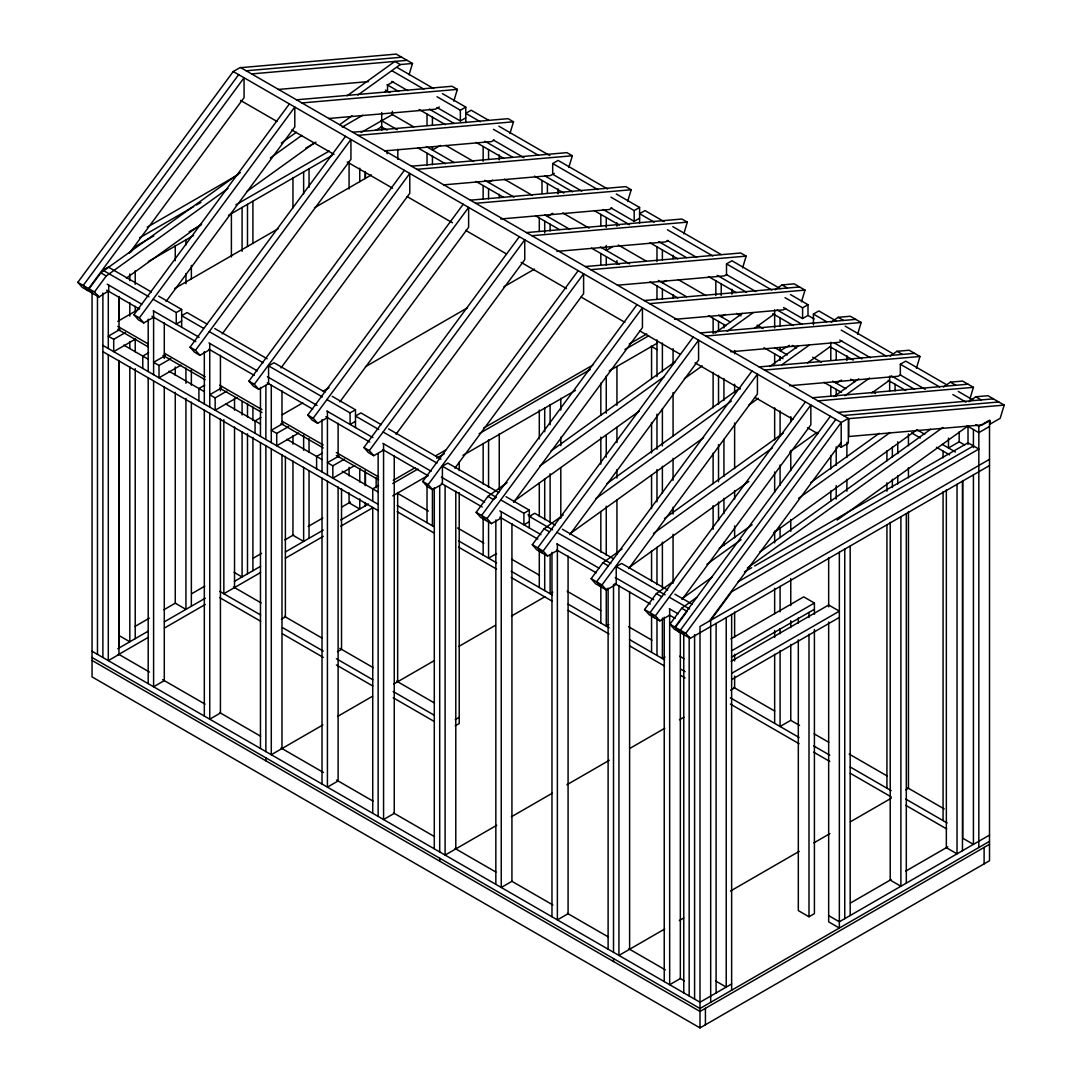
<?xml version="1.0" encoding="UTF-8"?>
<svg xmlns="http://www.w3.org/2000/svg" width="1082" height="1082" viewBox="0 0 1082 1082"><rect width="100%" height="100%" fill="white"/><g stroke="black" fill="none" stroke-linecap="round" stroke-linejoin="round"><path stroke-width="1.5" d="M409.05 74.82L412.485 63.473L396.242 54.1L240.799 67.652M453.804 101.126L457.361 89.387L451.951 86.262L296.509 99.814M509.947 133.532L513.504 121.793L508.094 118.668L352.651 132.234M568.78 167.507L572.351 155.767L566.927 152.643L411.485 166.195M627.628 201.482L631.185 189.742L625.775 186.618L470.332 200.17M683.77 233.888L687.327 222.148L681.903 219.024L526.461 232.589M742.604 267.863L746.161 256.123L740.751 252.999L585.308 266.551M801.451 301.837L805.008 290.098L794.188 283.849L781.988 284.918L775.145 289.827M857.593 334.243L861.15 322.504L850.317 316.255L838.117 317.324L831.287 322.233M916.427 368.218L919.984 356.478L909.164 350.23L896.964 351.298L890.134 356.208M969.864 399.069L973.421 387.329L962.588 381.08L950.402 382.135L943.558 387.058M968.917 401.706L975.761 396.783L987.947 395.714L1004.191 405.101L1000.187 418.301L989.949 424.212L989.949 420.479L982.321 424.874L848.748 436.519L848.748 418.653L240.366 67.409L233.252 71.52L77.809 282.334L82.259 287.379L93.079 293.641M238.662 74.644L83.219 285.459L87.669 290.503M108.727 285.093L108.727 290.788L98.922 297.009L93.512 293.885L88.629 288.583L244.072 77.769L244.072 97.623L129.326 253.256M240.326 172.552L100.829 272.867L89.062 288.826L94.472 291.951L98.922 297.009M94.472 291.951L106.239 275.991L227.964 188.457M130.854 252.12L134.695 246.912L153.698 235.944M153.603 317.256L143.811 322.923L138.388 319.799L133.938 314.74L289.381 103.926M143.811 322.923L139.362 317.865L294.804 107.05L294.804 126.905L166.073 301.486M209.746 349.675L199.94 355.329L194.53 352.205L190.08 347.146L345.523 136.346M199.94 355.329L195.49 350.284L350.933 139.47L350.933 159.311L222.202 333.892M324.938 392.157L274.003 362.74L268.579 365.878L268.579 383.65L258.787 389.304L253.377 386.179L248.928 381.121L404.37 170.307M258.787 389.304L254.338 384.245L409.78 173.445L409.78 193.286L281.05 367.866M327.427 417.611L317.635 423.278L312.211 420.154L307.761 415.096L463.204 204.282M317.635 423.278L313.185 418.22L468.628 207.406L468.628 227.261L339.897 401.841M383.569 450.031L373.763 455.684L368.353 452.56L363.904 447.502L519.346 236.701M373.763 455.684L369.314 450.639L524.756 239.825L524.756 259.666L396.026 434.247M498.761 492.513L447.826 463.096L442.403 466.234L442.403 484.006L432.611 489.659L427.201 486.535L422.737 481.476L578.18 270.662M432.611 489.659L428.161 484.601L583.604 273.8L583.604 293.641L454.873 468.222M501.25 517.967L491.458 523.634L480.624 517.372L476.175 512.327L487.941 496.368L507.093 482.599M637.028 304.637L481.585 515.451L486.034 520.51M491.458 523.634L486.995 518.576L642.438 307.761L642.438 327.616L513.72 502.197M557.379 550.386L547.587 556.04L536.753 549.791L532.303 544.733L544.084 528.773L563.222 515.005M693.17 337.057L537.727 547.857L542.177 552.916M547.587 556.04L543.137 550.995L698.58 340.181L698.58 360.022L569.849 534.603M667.689 590.042L621.636 563.452L616.226 566.576L616.226 584.361L606.434 590.015L595.6 583.766L591.151 578.708L602.917 562.748L622.069 548.98M752.004 371.018L596.561 581.832L601.01 586.89M606.434 590.015L601.984 584.956L757.427 374.156L757.427 393.997L628.696 568.577M669.663 615.198L659.858 620.865L649.038 614.603L644.574 609.558L656.355 593.599L674.127 580.818M805.441 401.868L649.998 612.683L654.448 617.727M659.858 620.865L655.408 615.807L810.851 404.993L810.851 424.847L682.12 599.414M989.516 465.571L690.208 638.38L674.397 629.251L669.947 624.206L681.714 608.233L696.754 597.426M830.367 416.272L674.925 627.073L679.374 632.131M835.791 419.397L680.348 630.211L684.798 635.256M690.208 638.38L685.758 633.335L841.201 422.521L848.329 418.409L848.329 443.079L841.201 447.191L838.279 445.513M709.481 621L841.201 442.362M281.361 143.04L296.4 132.234M347.011 95.838L394.876 61.417L400.286 64.541L412.485 63.473M270.365 157.972L301.824 135.358M357.899 95.027L400.286 64.541M126.405 278.074L201.604 224.001M246.723 191.555L315.092 142.391M339.694 124.687L352.002 115.842M384.813 92.241L387.545 90.279L387.545 85.018L393.158 81.786M550.86 451.126L675.317 361.631M714.972 333.107L742.32 313.428M496.097 497.531L493.351 499.492L487.941 496.368M539.85 466.058L664.307 376.55M727.226 331.308L753.207 312.63M513.517 501.575L639.3 411.119M684.419 378.673L702.191 365.892M754.154 328.522L774.658 313.78L774.658 309.831M606.988 483.532L739.655 388.14M769.735 366.5L798.462 345.848M595.993 498.464L731.391 401.097M781.988 364.702L809.35 345.036M569.646 533.981L703.638 437.628M748.758 405.182L758.333 398.298M807.551 362.903L830.8 346.186L830.8 342.237M664.47 518.494L783.449 432.922M834.06 396.539L858.675 378.835M653.474 533.426L772.453 447.853M844.934 395.728L869.563 378.024M629.859 566.968L748.812 481.436M789.833 451.938L817.181 432.273M871.862 392.942L889.647 380.161L889.647 376.211M719.26 548.358L752.085 524.756M810.891 482.464L879.274 433.287M706.898 564.263L741.089 539.675M798.53 498.369L890.161 432.475M681.917 598.806L711.997 577.166M773.535 532.926L917.09 429.689M759.672 552.185L930.628 429.243M747.297 568.091L942.882 427.444M837.17 520.036L968.431 425.645M147.247 227.152L237.878 174.838M139.51 237.878L193.583 206.648M196.518 204.971L200.9 202.429M305.706 148.18L315.93 142.269M342.25 127.081L362.713 115.26M189.201 231.724L201.009 225.07M235.835 204.796L329.253 151.034M361.172 132.45L392.401 114.584L392.401 111.297M148.396 261.533L193.583 235.457M228.545 215.264L332.025 155.524M375.738 130.286L381.567 126.919M439.306 106.969L435.491 109.174L328.63 118.493M437.02 96.744L460.364 110.229L465.774 107.104L465.774 122.564M437.02 107.497L460.364 120.968L465.774 117.843M117.803 321.313L139.659 308.695M174.635 288.502L278.101 228.775M314.537 207.73L371.369 174.919M119.994 329.428L108.295 336.177L113.705 339.315L125.404 332.553M440.442 145.407L432.435 150.033L432.435 146.746M153.238 299.281L176.258 312.563L181.668 309.438L181.668 327.21M135.642 338.991L113.705 351.65L113.705 339.315M494.163 140.105L491.62 141.58L384.773 150.898M181.668 320.962L176.258 324.086L176.258 312.563M148.626 352.718L142.77 356.086L142.77 368.435M165.303 355.586L153.603 362.335L159.013 365.473L170.713 358.71M488.564 182.439L492.58 180.126M180.951 365.148L159.013 377.807L159.013 365.473M581.791 191.081L552.686 174.27L552.686 163.531L558.096 160.406L607.584 188.971M554.282 173.35L550.467 175.555L443.62 184.873M204.755 385.124L198.912 388.506L198.912 400.84M221.431 387.992L209.746 394.754L215.156 397.878L226.855 391.129M547.411 216.414L552.753 213.33M237.093 397.554L215.156 410.213L215.156 397.878M611.857 208.055L609.315 209.529L500.79 218.983M260.897 417.53L255.054 420.912L255.054 433.246M610.897 197.14L634.174 210.584L639.597 207.46L639.597 222.919M282.388 414.663L302.798 402.883M323.193 391.102L329.023 387.735M365.459 366.703L467.465 307.815M503.901 286.784L534.508 269.107M282.984 423.535L271.284 430.284L276.708 433.409L288.407 426.66M610.897 207.879L634.174 221.323L639.597 218.199M612.939 246.534L606.258 250.388L606.258 245.465M298.632 433.084L276.708 445.757L276.708 433.409M326.791 399.474L350.081 412.918L355.491 409.794L355.491 427.566M667.986 240.461L665.444 241.935L556.919 251.403M355.491 421.317L350.081 424.442L350.081 412.918M322.45 453.074L316.593 456.442L316.593 468.79M339.126 455.941L327.427 462.69L332.837 465.828L344.536 459.066M662.387 282.794L666.404 280.481M354.774 465.503L332.837 478.163L332.837 465.828M755.763 291.518L726.509 274.625L726.509 263.886L731.919 260.762L780.203 288.637M726.833 274.436L724.291 275.91L617.443 285.229M378.578 485.48L372.735 488.861L372.735 501.196M134.804 626.559L149.37 618.147M163.95 609.734L175.609 602.999M191.636 593.748L204.755 586.173M252.836 558.407L261.587 553.362M284.904 539.904L293.641 534.846M308.221 526.434L322.788 518.021M341.736 507.079L350.473 502.034M393.212 480.327L415.069 467.708M435.464 455.928L445.662 450.031M483.559 428.161L592.855 365.053M629.291 344.022L646.779 333.932M392.766 483.532L417.977 468.979M436.641 458.213L444.215 453.845M479.191 433.652L590.163 369.571M624.923 349.513L648.659 335.812M117.803 648.713L148.396 631.049M164.437 621.785L205.228 598.238M234.375 581.399L260.613 566.265M285.391 551.955L323.275 530.085M340.762 519.982L368.448 503.996M392.766 495.881L427.863 475.62M462.961 455.36L575.543 390.359M609.18 370.937L657.423 343.075M117.803 654.962L148.396 637.298M164.437 628.047L205.228 604.486M260.613 572.513L223.839 593.734L223.839 419.694M285.391 558.204L323.275 536.334M340.762 526.231L372.83 507.728M721.234 316.769L725.238 314.456M785.681 308.411L783.138 309.885L674.613 319.339M785.032 297.672L802.587 307.815L807.997 304.691L807.997 315.43L802.587 318.554L783.571 307.572M281.388 619.256L285.391 616.929L285.391 456.415M813.421 324.803L813.421 314.064L818.831 310.94L836.386 321.07M789.427 345.347L780.081 350.744L780.081 347.457M500.614 499.83L523.904 513.274L529.314 510.149L529.314 527.921M841.81 340.816L839.267 342.291L730.742 351.758M529.314 521.673L523.904 524.797L523.904 513.274M496.584 553.578L488.564 558.204L488.564 521.024M337.53 651.662L341.533 649.349L341.533 488.821M836.21 383.15L841.553 380.066M925.137 389.304L900.332 374.981L900.332 364.242L905.742 361.118L946.588 384.705M900.657 374.791L898.114 376.265L789.589 385.719M322.896 724.926L271.284 754.722L271.284 448.881M337.53 716.473L372.614 696.213M393.659 684.067L434.031 660.764M458.89 646.414L495.434 625.301M511.529 616.023L545.152 596.601M552.794 592.192L550.116 593.734L550.116 554.877M608.923 624.612L606.258 626.153L606.258 588.973M455.211 719.611L459.214 717.285M455.211 725.86L459.214 723.547L459.214 492.553M975.91 424.712L978.831 426.403L989.516 420.222L989.516 860.745L700 1027.9L92.051 676.899L92.051 291.856M989.516 426.484L978.831 432.651L967.146 425.902M744.375 571.905L751.679 567.685M754.6 565.994L968.011 442.795L978.831 449.044L731.811 591.651L710.685 620.297L710.685 1002.311M738.086 581.778L973.421 445.919M989.516 459.323L700 626.478L700 1027.9M665.065 657.017L662.387 658.559L662.387 618.065M730.945 638.88L803.723 596.858L814.408 603.026L814.408 614.333M731.446 650.931L814.408 603.026M731.446 657.18L814.408 609.288M731.134 661.305L828.663 605L839.348 611.168L731.635 673.356M731.635 679.618L839.348 617.43M496.719 825.282L445.108 855.078L445.108 485.561M511.34 816.829L552.293 793.201M566.914 784.761L609.315 760.281M629.778 748.46L664.875 728.2M679.496 719.76L683.878 717.217M730.621 690.235L734.624 687.922L734.624 676.115M552.861 904.944L511.935 881.316L501.25 887.483L501.25 511.718M799.53 725.4L790.766 720.341L780.081 726.509L780.081 650.58M664.7 929.005L618.931 955.433L618.931 585.917M679.32 920.566L683.702 918.036M730.499 891.027L799.219 851.345M813.84 842.905L829.921 833.613M850.398 821.793L891.338 798.164M905.783 789.819L908.447 788.278L908.447 511.57M798.313 639.868L798.313 910.598L808.998 916.765L814.408 913.641L814.408 629.453M850.452 903.037L891.135 879.544M905.675 871.159L947.805 846.827M731.635 983.971L700 1002.23L92.051 651.242M989.516 835.088L839.348 921.783L828.663 915.615M989.516 841.336L700 1008.492L92.051 657.491M989.516 844.298L700 1011.454L92.051 660.453M246.209 70.776L401.652 57.224M251.633 73.901L407.075 60.349M278.345 89.454L368.502 81.583M301.919 102.939L457.361 89.387M358.061 135.358L513.504 121.793M416.908 169.333L572.351 155.767M475.742 203.294L631.185 189.742M531.884 235.714L687.327 222.148M590.718 269.689L746.161 256.123M644.155 300.525L799.598 286.973M649.565 303.65L805.008 290.098M700.284 332.945L855.727 319.379M705.707 336.069L861.15 322.504M759.131 366.906L914.574 353.354M764.541 370.044L919.984 356.478M812.568 397.757L968.011 384.205M817.978 400.881L973.421 387.329M837.928 412.404L993.371 398.852M843.338 415.529L998.781 401.977M848.748 418.653L1004.191 405.101M781.988 284.918L787.398 288.042M838.117 317.324L843.541 320.448M896.964 351.298L902.374 354.423M950.402 382.135L955.812 385.273M975.761 396.783L981.171 399.907M397.202 67.517L433.679 88.575M442.43 93.62L465.774 107.104M488.645 120.305L471.184 110.229L465.774 113.353L480.327 121.752M498.843 126.188L549.778 155.592M616.307 194.016L639.597 207.46M664.023 221.567L645.007 210.584L639.597 213.709L654.231 222.162M672.815 226.638L721.085 254.513M790.442 294.547L807.997 304.691M845.164 326.142L893.448 354.017M958.26 391.441L972.853 399.867M391.792 70.641L423.887 89.17M493.419 129.313L538.538 155.362M552.686 163.531L597.791 189.58M667.391 229.763L712.754 255.947M726.509 263.886L771.858 290.071M813.421 314.064L826.58 321.665M841.214 330.118L886.577 356.303M900.332 364.242L939.717 386.991M952.85 394.565L965.983 402.152M808.308 315.606L814.151 318.974M391.792 81.38L407.833 90.645M493.419 140.065L523.986 157.702M667.391 240.502L696.659 257.394M839.754 340.019L870.483 357.75M386.964 84.68L398.649 91.429M429.338 109.147L454.183 123.497M484.871 141.215L512.638 157.242M544.787 175.798L572.554 191.839M603.242 209.556L629.548 224.745M658.776 241.611L686.543 257.651M717.244 275.369L746.472 292.235M777.16 309.966L802.005 324.302M834.154 342.859L861.921 358.899M891.149 375.765L914.533 389.277M385.49 90.09L389.885 92.619M419.113 109.498L445.419 124.687M476.107 142.405L503.874 158.432M534.562 176.15L563.79 193.029M594.478 210.747L619.323 225.083M650.012 242.801L677.778 258.841M708.467 276.559L736.233 292.586M772.778 313.685L793.228 325.493M829.772 346.592L853.157 360.09M888.227 380.337L905.756 390.467M391.792 114.232L413.716 126.892M445.865 145.448L473.632 161.475M504.334 179.206L532.101 195.233M562.789 212.951L589.095 228.14M618.322 245.019L646.089 261.046M678.238 279.602L706.005 295.643M736.693 313.361L741.075 315.89M757.157 325.168L762.999 328.549M792.227 345.415L796.609 347.944M812.69 357.236L821.454 362.294M850.682 379.173L855.064 381.703M872.606 391.819L875.527 393.51M958.828 441.605L964.671 444.986M381.107 120.4L397.189 129.678M426.416 146.557L454.183 162.584M484.871 180.302L514.099 197.181M544.706 214.845L569.632 229.249M600.321 246.966L629.548 263.832M658.329 280.454L686.543 296.738M718.529 315.2L730.391 322.057M774.658 347.62L787.385 354.964M832.694 381.121L845.84 388.708M917.455 430.054L924.758 434.274M942.3 444.404L955.447 451.992M381.107 126.648L387.126 130.124M417.652 147.747L445.419 163.774M476.107 181.492L503.874 197.533M536.023 216.089L559.408 229.587M591.556 248.157L619.323 264.184M650.012 281.902L677.778 297.929M708.467 315.646L726.008 325.777M764 347.714L783.003 358.683M823.916 382.311L841.458 392.428M911.612 432.935L920.376 437.994M936.457 447.272L949.604 454.873M233.252 71.52L841.201 422.521L841.201 447.191M240.556 100.423L277.087 121.509M291.707 129.948L334.081 154.415M347.241 162.016L392.55 188.173M407.157 196.599L452.465 222.757M465.612 230.358L506.538 253.972M521.145 262.412L566.454 288.569M581.061 297.009L624.909 322.328M639.53 330.754L680.443 354.382M695.063 362.822L740.358 388.979M754.979 397.419L792.971 419.356M807.591 427.796L817.816 433.693M651.148 346.226L656.977 349.594M151.453 292.005L108.295 267.078L102.885 270.202L148.924 296.779M158.648 296.157L181.668 309.438M207.46 324.329L187.091 312.563L181.668 315.701L203.497 328.292M214.736 328.536L267.132 358.778M332.215 396.35L355.491 409.794M381.283 424.685L360.915 412.918L355.491 416.056L378.781 429.486M388.56 428.891L440.956 459.133M506.038 496.706L529.314 510.149M555.107 525.04L534.724 513.274L529.314 516.398L552.604 529.842M562.383 529.247L613.318 558.65M674.87 594.194L692.142 604.162M528.016 514.829L530.937 516.52M209.326 331.66L263.169 362.74M268.579 365.878L322.436 396.959M383.15 432.016L436.993 463.096M442.403 466.234L496.246 497.314M556.973 532.371L610.816 563.452M616.226 566.576L665.146 594.83M669.46 597.318L689.599 608.95M100.829 272.867L106.239 275.991M544.084 528.773L549.494 531.898M602.917 562.748L608.341 565.872M656.355 593.599L661.765 596.723M681.714 608.233L687.124 611.371L675.357 627.33L679.807 632.375M107.199 284.214L141.742 304.164M153.238 310.805L199.142 337.3M208.961 342.98L257.354 370.91M267.43 376.725L317.107 405.412M326.791 410.998L372.952 437.655M382.879 443.377L431.177 471.265M441.334 477.135L484.614 502.116M499.789 510.88L540.959 534.643M556.784 543.786L599.171 568.253M615.239 577.531L653.636 599.698M669.312 608.76L678.089 613.819M106.672 290.165L138.821 308.722M151.967 316.323L195.815 341.628M208.961 349.229L254.27 375.386M267.227 382.866L312.725 409.131M325.885 416.732L369.719 442.038M382.879 449.625L428.174 475.782M441.334 483.383L482.247 507.012M499.789 517.128L537.781 539.066M556.784 550.035L596.25 572.824M614.874 583.577L650.323 604.04M669.312 615.009L675.154 618.377M77.809 282.334L88.629 288.583M133.938 314.74L139.362 317.865M190.08 347.146L195.49 350.284M248.928 381.121L254.338 384.245M307.761 415.096L313.185 418.22M363.904 447.502L369.314 450.639M422.737 481.476L428.161 484.601M476.175 512.327L486.995 518.576M532.303 544.733L543.137 550.995M591.151 578.708L601.984 584.956M644.574 609.558L655.408 615.807M669.947 624.206L685.758 633.335M117.789 326.372L148.383 344.022M164.41 353.273L205.188 376.82M219.754 385.233L261.993 409.618M282.388 421.398L323.22 444.973M336.34 452.547L378.632 476.959M117.789 329.334L148.383 346.984M162.949 355.396L205.188 379.782M219.754 388.195L261.993 412.58M280.941 423.522L323.22 447.934M336.34 455.508L378.632 479.921M397.649 493.365L428.337 511.083M457.564 527.962L483.87 543.15M511.637 559.178L539.404 575.218M567.171 591.245L600.78 610.654M628.547 626.681L651.932 640.179M679.699 656.206L684.081 658.749M733.772 687.435L774.685 711.05M814.151 733.839L828.758 742.279M849.221 754.086L887.213 776.024M907.676 787.831L944.221 808.93M123.767 345.117L148.193 359.21M168.914 371.18L204.322 391.63M225.719 403.978L260.464 424.036M286.879 439.292L322.017 459.566M342.223 471.238L378.145 491.985M397.189 505.443L433.72 526.542M458.565 540.878L496.57 562.816M511.177 571.255L552.104 594.884M568.172 604.162L609.098 627.79M629.548 639.597L664.632 659.844M680.7 669.136L685.082 671.665M730.391 697.822L799.084 737.478M813.691 745.917L829.772 755.195M850.222 767.003L891.149 790.631M905.756 799.071L947.129 822.956M397.189 511.691L433.72 532.79M458.565 547.14L496.57 569.078M511.177 577.504L552.104 601.132M568.172 610.41L609.098 634.038M629.548 645.846L664.632 666.106M680.7 675.384L685.082 677.914M730.391 704.071L799.084 743.726M813.691 752.166L829.772 761.444M850.222 773.251L891.149 796.879M905.756 805.319L946.682 828.947M102.885 345.401L378.145 504.32M102.885 351.65L378.145 510.569M234.064 572.337L242.084 576.963L242.084 431.853M233.482 586.971L261.154 602.945M284.458 616.388L322.328 638.258M339.802 648.348L373.29 667.689M396.594 681.133L434.464 703.002M219.781 591.394L260.667 614.995M282.51 627.614L323.288 651.148M336.394 658.722L372.803 679.739M393.185 691.506L433.963 715.053M219.889 597.71L260.667 621.244M282.51 633.863L323.288 657.41M336.394 664.97L372.803 685.988M393.185 697.768L433.963 721.302M119.128 635.607L129.813 641.775L129.813 366.757M715.54 980.928L726.225 987.095L726.225 617.592M118.817 654.353L149.505 672.071M162.652 679.658L205.039 704.125M219.66 712.565L260.573 736.193M281.036 748L323.41 772.467M336.57 780.068L373.101 801.167M393.564 812.974L434.477 836.602M454.94 848.41L495.867 872.038M567.468 913.384L608.395 936.998M628.845 948.819L665.389 969.905M679.996 978.344L684.379 980.874M984.106 847.422L984.106 863.882M978.831 426.403L978.831 847.504M973.421 429.527L973.421 447.583M973.421 474.876L973.421 844.379L962.737 838.212L962.737 480.516M968.011 426.403L968.011 444.459M962.453 481.206L962.453 850.709M959.166 431.948L959.166 441.808L948.481 447.975L948.481 438.115M957.029 484.33L957.029 853.847L946.344 847.666L946.344 489.97M943.071 451.099L943.071 457.848M943.071 491.593L943.071 820.602M908.447 433.95L908.447 445.77M908.447 467.695L908.447 477.825M906.31 513.612L906.31 883.128M900.9 516.736L900.9 886.253L890.216 880.085L890.216 522.376M897.762 441.808L897.762 453.628M897.762 475.553L897.762 483.992M895.057 384.286L895.057 390.845M892.352 447.123L892.352 457.24M892.352 479.177L892.352 487.617M889.647 381.148L889.647 391.008M886.929 450.748L886.929 460.864M886.929 482.802L886.929 491.242M886.929 524.986L886.929 788.196M850.182 546.018L850.182 915.534M846.895 355.64L846.895 360.563M846.895 442.295L846.895 457.47M846.895 479.407L846.895 491.214M844.758 549.156L844.758 918.659M839.348 552.28L839.348 928.031L828.663 921.864L828.663 622.028M836.21 350.311L836.21 360.157M836.21 389.398L836.21 396.147M836.21 446.771L836.21 465.328M836.21 485.575L836.21 499.072M830.8 347.187L830.8 360.32M830.8 386.274L830.8 396.404M830.8 455.454L830.8 468.952M830.8 490.89L830.8 501.007M828.663 557.92L828.663 606.853M808.998 612.412L808.998 617.457M808.998 634.268L808.998 916.765M802.587 307.815L802.587 318.554M798.313 618.011L798.313 623.056M790.766 416.624L790.766 421.682M790.766 450.369L790.766 470.616M790.766 519.549L790.766 531.357M790.766 578.6L790.766 605.595M790.766 620.784L790.766 627.533M790.766 644.412L790.766 720.341M780.081 317.892L780.081 326.115M780.081 356.992L780.081 360.374M780.081 410.984L780.081 436.289M780.081 464.976L780.081 485.223M780.081 527.407L780.081 537.524M780.081 586.458L780.081 611.776M780.081 628.642L780.081 633.7M774.658 314.767L774.658 327.914M774.658 353.868L774.658 363.985M774.658 407.86L774.658 439.914M774.658 471.982L774.658 492.229M774.658 531.032L774.658 542.839M774.658 588.392L774.658 613.71M774.658 630.576L774.658 637.325M774.658 654.204L774.658 723.385M734.624 350.473L734.624 353.841M734.624 384.218L734.624 392.658M734.624 423.021L734.624 468.587M734.624 490.511L734.624 498.951M734.624 525.947L734.624 537.754M734.624 611.993L734.624 637.312M734.624 654.177L734.624 660.926M731.919 289.246L731.919 294.182M731.635 614.468L731.635 990.219M723.939 324.586L723.939 327.954M723.939 378.578L723.939 400.516M723.939 439.319L723.939 476.432M723.939 498.369L723.939 513.558M723.939 542.244L723.939 545.612M721.234 283.93L721.234 295.427M718.529 321.462L718.529 331.579M718.529 375.454L718.529 404.127M718.529 444.634L718.529 481.747M718.529 501.994L718.529 520.55M716.108 623.435L716.108 992.938M715.824 280.793L715.824 295.575M713.119 318.338L713.119 333.513M713.119 372.33L713.119 407.752M713.119 453.317L713.119 483.681M713.119 505.619L713.119 529.233M705.423 1008.316L705.423 1024.776M694.59 634.661L694.59 999.105M689.18 636.595L689.18 995.981M683.756 633.47L683.756 992.857M680.348 632.659L680.348 978.547L669.663 984.715L669.663 608.95M673.072 255.284L673.072 258.557M673.072 294.683L673.072 298.064M673.072 348.688L673.072 363.863M673.072 392.55L673.072 436.425M673.072 458.349L673.072 480.286M673.072 507.282L673.072 514.031M673.072 534.278L673.072 583.212M664.24 617.146L664.24 981.59M662.387 249.956L662.387 259.802M662.387 289.043L662.387 299.173M662.387 343.035L662.387 371.721M662.387 408.847L662.387 445.96M662.387 466.207L662.387 493.203M662.387 542.136L662.387 587.688M656.977 246.831L656.977 261.601M656.977 285.918L656.977 299.416M656.977 339.91L656.977 376.631M656.977 414.149L656.977 449.287M656.977 469.561L656.977 501.886M656.977 547.289L656.977 584.564M656.977 618.255L656.977 655.435M651.567 346.47L651.567 378.565M651.567 422.507L651.567 452.925M651.567 474.89L651.567 508.675M651.567 550.927L651.567 581.332M651.567 615.131L651.567 652.311M634.174 210.584L634.174 221.323M629.616 591.556L629.616 949.266M616.943 222.865L616.943 226.152M616.943 260.6L616.943 263.981M616.943 366.514L616.943 405.385M616.943 427.349L616.943 442.552M616.943 469.588L616.943 478.041M616.943 500.006L616.943 554.079M613.521 584.483L613.521 952.309M613.521 958.557L613.521 961.519M608.111 588.108L608.111 949.184M606.258 217.536L606.258 227.396M606.258 256.637L606.258 265.076M606.258 376.063L606.258 413.243M606.258 435.207L606.258 457.172M606.258 506.173L606.258 555.174M600.835 214.412L600.835 225.908M600.835 253.513L600.835 265.333M600.835 383.082L600.835 415.19M600.835 437.155L600.835 464.192M600.835 511.502L600.835 552.05M600.835 585.849L600.835 623.029M568.077 556.026L568.077 913.722L557.379 919.889L557.379 544.138M560.801 398.325L560.801 410.146M560.801 437.182L560.801 445.635M560.801 467.6L560.801 518.292M558.096 188.89L558.096 193.827M551.969 552.32L551.969 916.765M550.116 224.231L550.116 230.98M550.116 404.492L550.116 424.766M550.116 473.767L550.116 522.768M547.411 183.575L547.411 193.421M544.706 221.107L544.706 232.928M544.706 408.117L544.706 431.772M544.706 479.096L544.706 519.644M544.706 553.443L544.706 590.61M542.001 180.437L542.001 193.583M539.296 217.982L539.296 231.48M539.296 410.064L539.296 438.792M539.296 482.721L539.296 516.52M539.296 550.319L539.296 587.485M511.935 523.62L511.935 881.316M499.248 154.929L499.248 159.852M499.248 194.341L499.248 197.722M499.248 433.747L499.248 489.51M495.84 519.915L495.84 884.359M488.564 149.6L488.564 159.446M488.564 188.687L488.564 198.831M488.564 439.928L488.564 487.238M483.154 146.476L483.154 161.245M483.154 185.563L483.154 199.074M483.154 443.552L483.154 484.114M483.154 517.899L483.154 555.08M460.364 110.229L460.364 120.968M459.214 462.136L459.214 470.589M455.793 491.201L455.793 848.91M439.698 485.818L439.698 851.953M439.698 858.202L439.698 861.164M434.288 487.752L434.288 848.829M432.435 117.181L432.435 125.404M432.435 156.281L432.435 164.721M432.435 488.618L432.435 525.798M427.025 114.056L427.025 125.553M427.025 153.157L427.025 164.978M427.025 485.493L427.025 522.674M397.811 149.289L397.811 159.419M397.662 492.499L397.662 681.755M394.254 455.671L394.254 813.366L383.569 819.534L383.569 443.782M387.126 150.384L387.126 153.766M381.716 112.514L381.716 130.381M378.145 453.656L378.145 816.41M376.157 477.622L376.157 487.739M372.735 507.444L372.735 813.285M365.473 172.809L365.473 177.867M365.473 473.132L365.473 484.952M365.189 171.808L365.189 178.557M365.189 470.454L365.189 485.642M365.189 502.508L365.189 505.889M359.765 168.183L359.765 181.681M359.765 468.52L359.765 482.017M359.765 498.883L359.765 509.013L349.08 502.846L349.08 492.716M349.08 162.016L349.08 189.012M349.08 467.41L349.08 475.85M338.111 423.265L338.111 457.05M338.111 486.941L338.111 780.961L327.427 787.128L327.427 481.287M327.427 411.363L327.427 475.039M322.017 419.559L322.017 471.914M322.017 478.163L322.017 784.004M309.046 168.792L309.046 187.348M309.046 438.751L309.046 452.249M309.046 470.805L309.046 538.295M303.636 171.916L303.636 193.84M303.636 435.126L303.636 450.315M303.636 467.181L303.636 541.419L292.952 535.252L292.952 461.013M292.952 177.556L292.952 207.92M292.952 435.708L292.952 444.147M281.983 390.859L281.983 424.631M281.983 454.535L281.983 748.555M271.284 385.206L271.284 442.619M265.874 385.463L265.874 439.495M265.874 445.757L265.874 751.598M265.874 757.846L265.874 760.808M260.464 387.397L260.464 436.371M260.464 442.619L260.464 748.473M252.918 201.198L252.918 243.382M252.918 407.048L252.918 420.546M252.918 437.412L252.918 570.701M247.494 204.322L247.494 246.507M247.494 403.424L247.494 416.922M247.494 433.787L247.494 573.839M242.084 207.446L242.084 251.322M242.084 401.476L242.084 414.988M234.537 398.325L234.537 410.146M234.537 427.038L234.537 587.567M231.399 213.086L231.399 256.961M220.43 355.329L220.43 390.791M220.43 419.005L220.43 713.011L209.746 719.178L209.746 413.338M209.746 343.427L209.746 407.089M204.322 351.609L204.322 403.965M204.322 410.213L204.322 716.054M191.365 265.415L191.365 278.913M191.365 370.03L191.365 385.206M191.365 402.085L191.365 606.245M185.942 239.852L185.942 244.924M185.942 273.597L185.942 283.727M185.942 368.083L185.942 383.271M185.942 398.46L185.942 609.369L175.257 603.201L175.257 392.293M175.257 245.492L175.257 260.681M175.257 366.987L175.257 375.413M164.288 322.909L164.288 358.372M164.288 386.585L164.288 680.605L153.603 686.772L153.603 380.932M153.603 311.007L153.603 374.683M148.193 319.204L148.193 371.559M148.193 377.807L148.193 683.648M135.223 270.825L135.223 284.323M135.223 306.26L135.223 311.318M135.223 340.005L135.223 351.812M135.223 368.692L135.223 638.65M129.813 273.949L129.813 280.698M129.813 302.635L129.813 316.133M129.813 341.439L129.813 348.188M119.128 296.468L118.979 330.537M118.979 360.428L118.979 654.448L108.295 660.615L108.295 354.774M118.844 297.158L118.844 320.786M118.844 361.28L118.844 648.118M108.295 291.099L108.295 348.526M102.885 293.046L102.885 657.491M97.475 294.98L97.475 654.367"/></g></svg>
